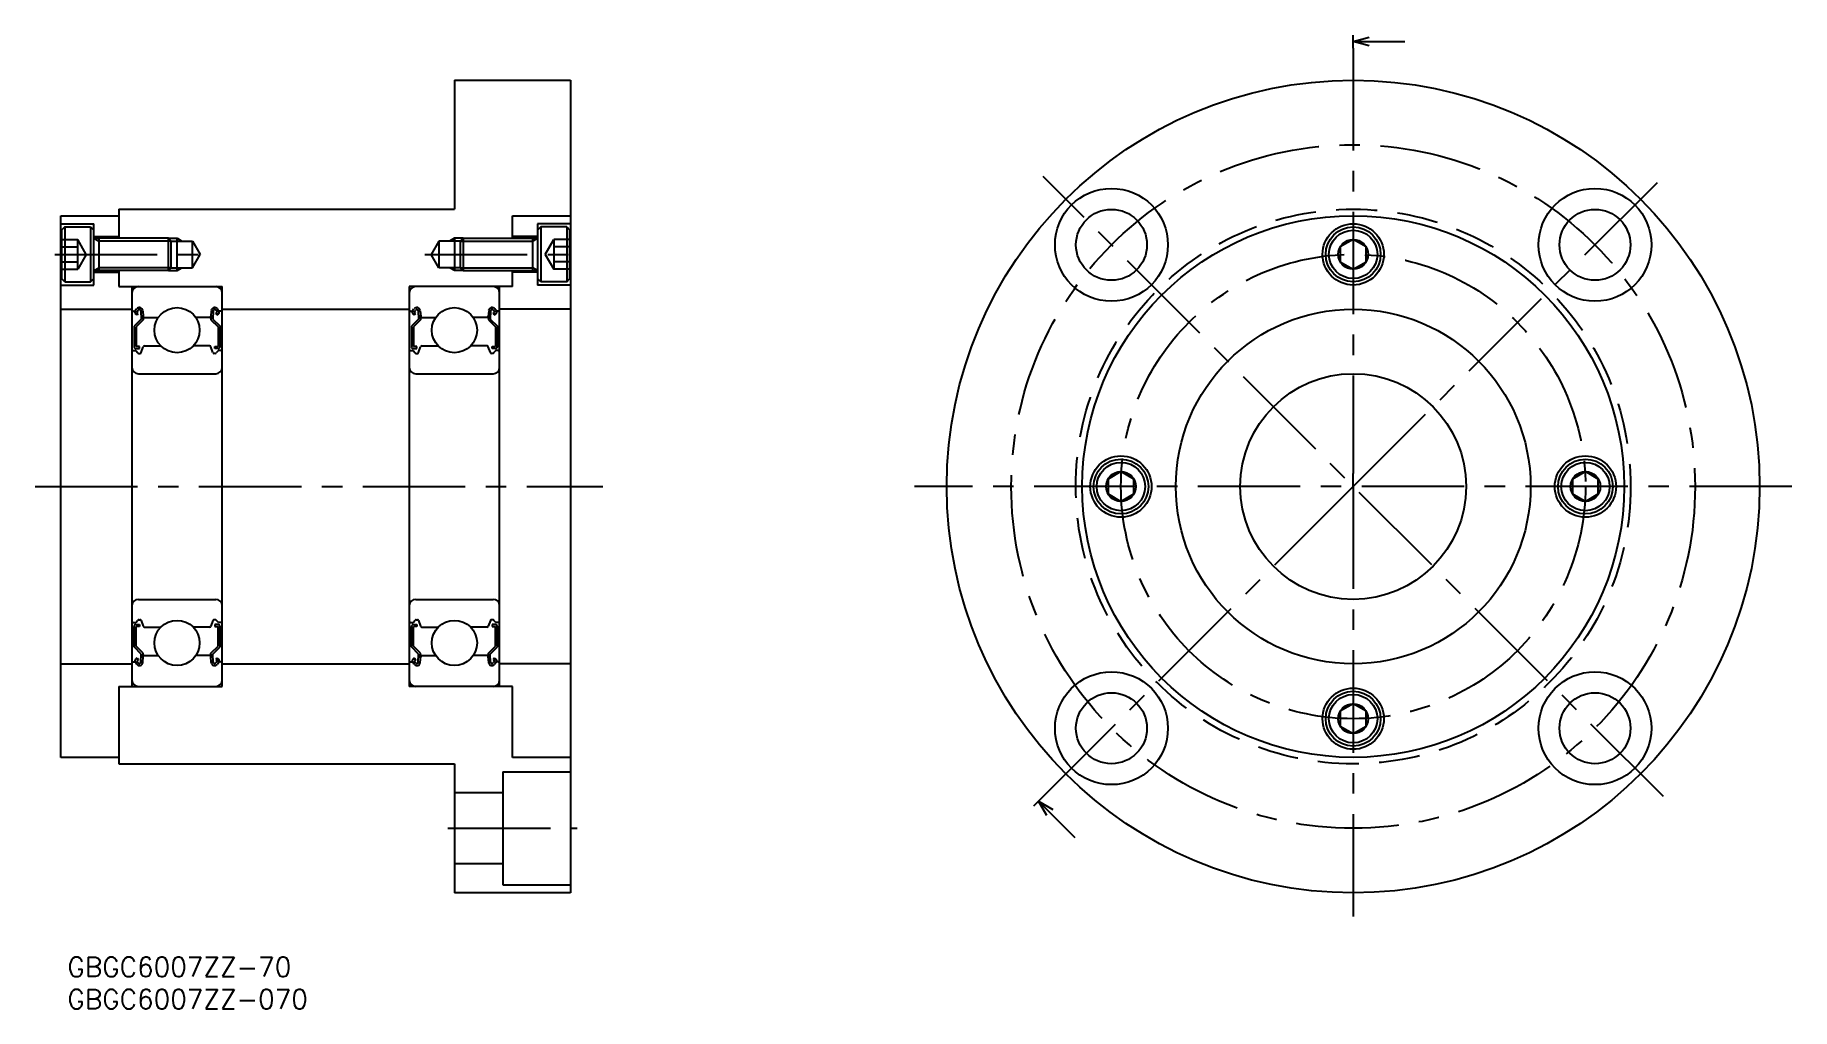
# Model space of a CAD drawing. Extents: x -4 to 268, y -8 to 143.
import ezdxf

# ---------------------------------------------------------------- set-up
doc = ezdxf.new("R2010")
doc.units = 0
doc.header["$LTSCALE"] = 0.5
doc.linetypes.add('CENTER', pattern=[50.8, 31.75, -6.35, 6.35, -6.35])
doc.linetypes.add('DASHED', pattern=[19.05, 12.7, -6.35])
doc.layers.get('0').update_dxf_attribs({"linetype": 'CONTINUOUS'})
for name, color, linetype in [('MSM_CENTER', 1, 'CENTER'), ('MSM_CONTINUOUS', 7, 'CONTINUOUS'), ('MSM_DASHED', 4, 'DASHED'), ('MSM_NARROW', 5, 'CONTINUOUS'), ('MSM_PART_NUMBER', 7, 'CONTINUOUS')]:
    doc.layers.add(name, color=color, linetype=linetype)
doc.styles.get("Standard").update_dxf_attribs({"font": 'txt.shx', "height": 3, "bigfont": 'bigfont.shx'})

# ---------------------------------------------------------------- blocks, each defined once
blk = doc.blocks.new('*U7')
at = {"layer": 'MSM_PART_NUMBER'}
blk.add_text('GBGC6007ZZ-70', height=3, dxfattribs=at).set_placement((1, -3))
blk = doc.blocks.new('*U8')
at = {"layer": 'MSM_PART_NUMBER'}
blk.add_text('GBGC6007ZZ-070', height=3, dxfattribs=at).set_placement((1, -8))
blk = doc.blocks.new('_OPEN30')
at = {"color": 0, "linetype": 'BYBLOCK'}
for p, q in [((-1, 0.27), (0, 0)), ((0, 0), (-1, -0.27)), ((0, 0), (-1, 0))]:
    blk.add_line(p, q, dxfattribs=at)
blk = doc.blocks.new('*U2')
at = {"color": 7, "linetype": 'CONTINUOUS'}
blk.add_lwpolyline([(595.34, 147.9), (600.84, 147.9)], dxfattribs=at)
at = {"color": 7, "linetype": 'CONTINUOUS', "xscale": 2.5, "yscale": 2.5, "zscale": 2.5, "rotation": 180}
blk.add_blockref('_OPEN30', (592.84, 147.9), dxfattribs=at)
blk = doc.blocks.new('*U1')
at = {"color": 7, "linetype": 'CONTINUOUS'}
blk.add_lwpolyline([(595.34, 94.1), (600.84, 94.1)], dxfattribs=at)
at = {"color": 7, "linetype": 'CONTINUOUS', "xscale": 2.5, "yscale": 2.5, "zscale": 2.5, "rotation": 180}
blk.add_blockref('_OPEN30', (592.84, 94.1), dxfattribs=at)

msp = doc.modelspace()

# ---------------------------------------------------------------- linework, layer by layer
at = {"layer": 'MSM_CENTER'}
for p, q in [((200.32, 141), (200.32, 75)), ((248.41, 24.92), (152.24, 121.08)), ((200.32, 73), (248.41, 121.08)), ((-0.96, 109), (23.59, 109)), ((56.41, 109), (80, 109)), ((-4, 73), (84, 73)), ((268.32, 73), (132.32, 73)), ((152.24, 24.92), (198.91, 71.59)), ((200.32, 73), (200.32, 5)), ((60, 20), (80, 20)), ((60, 20), (80, 20))]:
    msp.add_line(p, q, dxfattribs=at)
for radius in [53, 36]:
    msp.add_circle((200.32, 73), radius, dxfattribs=at)
at = {"layer": 'MSM_CONTINUOUS'}
for p, q in [((200.32, 141), (200.32, 143)), ((61, 136), (61, 116)), ((61, 136), (79, 136)), ((79, 136), (79, 10)), ((0, 31), (0, 115)), ((0, 115), (9, 115)), ((9, 116), (61, 116)), ((9, 116), (9, 111.5)), ((70, 115), (79, 115)), ((70, 111.5), (70, 115)), ((0, 113.75), (5.1, 113.75)), ((0.6, 113.25), (0.1, 112.75)), ((0.1, 112.75), (0.1, 105.25)), ((0.6, 113.25), (4.6, 113.25)), ((0.6, 113.25), (0.6, 104.75)), ((4.6, 113.25), (5.1, 112.75)), ((4.6, 113.25), (4.6, 104.75)), ((5.1, 104.25), (5.1, 113.75)), ((5.1, 111.75), (9, 111.75)), ((73.9, 111.75), (70, 111.75)), ((73.9, 113.75), (73.9, 104.25)), ((79, 113.75), (73.9, 113.75)), ((74.4, 113.25), (73.9, 112.75)), ((78.4, 113.25), (74.4, 113.25)), ((74.4, 113.25), (74.4, 104.75)), ((78.4, 113.25), (78.9, 112.75)), ((78.4, 113.25), (78.4, 104.75)), ((78.9, 105.25), (78.9, 112.75)), ((16.67, 111.5), (5.1, 111.5)), ((5.85, 111.5), (5.85, 106.5)), ((16.67, 106.5), (16.67, 111.5)), ((17.1, 111.07), (16.67, 111.5)), ((17.1, 111.07), (20.4, 111.07)), ((17.1, 106.93), (17.1, 111.07)), ((18, 106.5), (18, 111.5)), ((20.4, 106.93), (20.4, 111.07)), ((20.4, 111.07), (21.59, 109)), ((20.4, 106.93), (21.59, 109)), ((58.6, 111.07), (57.41, 109)), ((58.6, 106.93), (57.41, 109)), ((61.9, 111.07), (58.6, 111.07)), ((58.6, 111.07), (58.6, 106.93)), ((61, 111.5), (61, 106.5)), ((62.33, 111.5), (61.9, 111.07)), ((61.9, 111.07), (61.9, 106.93)), ((62.33, 111.5), (62.33, 106.5)), ((62.33, 111.5), (73.9, 111.5)), ((73.15, 106.5), (73.15, 111.5)), ((200.32, 111.31), (198.32, 110.15)), ((198.32, 110.15), (198.32, 107.85)), ((202.32, 110.15), (200.32, 111.31)), ((202.32, 107.85), (202.32, 110.15)), ((16.67, 106.5), (5.1, 106.5)), ((5.1, 106.25), (9, 106.25)), ((9, 106.5), (9, 104)), ((16.67, 106.5), (17.1, 106.93)), ((17.1, 106.93), (20.4, 106.93)), ((61.9, 106.93), (58.6, 106.93)), ((61.9, 106.93), (62.33, 106.5)), ((62.33, 106.5), (73.9, 106.5)), ((70, 104), (70, 106.5)), ((73.9, 106.25), (70, 106.25)), ((198.32, 107.85), (200.32, 106.69)), ((200.32, 106.69), (202.32, 107.85)), ((0, 104.25), (5.1, 104.25)), ((0.6, 104.75), (0.1, 105.25)), ((0.6, 104.75), (4.6, 104.75)), ((4.6, 104.75), (5.1, 105.25)), ((9, 104), (25, 104)), ((11, 104), (11, 42)), ((25, 42), (25, 104)), ((54, 104), (54, 42)), ((70, 104), (54, 104)), ((68, 42), (68, 104)), ((74.4, 104.75), (73.9, 105.25)), ((79, 104.25), (73.9, 104.25)), ((78.4, 104.75), (74.4, 104.75)), ((78.4, 104.75), (78.9, 105.25)), ((0, 100.5), (11, 100.5)), ((11.2, 100.2), (11.5, 100.2)), ((12.44, 98.97), (11.34, 97.87)), ((11.5, 100.2), (11.73, 100.53)), ((11.82, 99.61), (11.57, 99.78)), ((12.74, 98.85), (11.64, 97.75)), ((11.75, 100.03), (11.98, 100.36)), ((11.99, 99.85), (11.75, 100.03)), ((11.82, 99.61), (11.99, 99.85)), ((12.4, 100.23), (12.44, 98.97)), ((12.69, 100.27), (12.77, 99.38)), ((12.74, 99.72), (12.74, 98.85)), ((12.97, 99.2), (15.09, 99.2)), ((23.03, 99.2), (20.91, 99.2)), ((23.31, 100.27), (23.23, 99.38)), ((23.26, 99.72), (23.26, 98.85)), ((23.26, 98.85), (24.36, 97.75)), ((23.6, 100.23), (23.56, 98.97)), ((23.56, 98.97), (24.66, 97.87)), ((24.01, 99.85), (24.25, 100.03)), ((24.18, 99.61), (24.01, 99.85)), ((24.25, 100.03), (24.02, 100.36)), ((24.18, 99.61), (24.43, 99.78)), ((24.5, 100.2), (24.27, 100.53)), ((24.8, 100.2), (24.5, 100.2)), ((25, 100.5), (54, 100.5)), ((54.2, 100.2), (54.5, 100.2)), ((55.44, 98.97), (54.34, 97.87)), ((54.5, 100.2), (54.73, 100.53)), ((54.82, 99.61), (54.57, 99.78)), ((55.74, 98.85), (54.64, 97.75)), ((54.75, 100.03), (54.98, 100.36)), ((54.99, 99.85), (54.75, 100.03)), ((54.82, 99.61), (54.99, 99.85)), ((55.4, 100.23), (55.44, 98.97)), ((55.69, 100.27), (55.77, 99.38)), ((55.74, 99.72), (55.74, 98.85)), ((55.97, 99.2), (58.09, 99.2)), ((66.03, 99.2), (63.91, 99.2)), ((66.31, 100.27), (66.23, 99.38)), ((66.26, 99.72), (66.26, 98.85)), ((66.26, 98.85), (67.36, 97.75)), ((66.6, 100.23), (66.56, 98.97)), ((66.56, 98.97), (67.66, 97.87)), ((67.01, 99.85), (67.25, 100.03)), ((67.18, 99.61), (67.01, 99.85)), ((67.25, 100.03), (67.02, 100.36)), ((67.18, 99.61), (67.43, 99.78)), ((67.5, 100.2), (67.27, 100.53)), ((67.8, 100.2), (67.5, 100.2)), ((79, 100.5), (68, 100.5)), ((11.34, 97.87), (11.34, 94.7)), ((11.64, 97.75), (11.64, 94.7)), ((24.36, 97.75), (24.36, 94.7)), ((24.66, 97.87), (24.66, 94.7)), ((54.34, 97.87), (54.34, 94.7)), ((54.64, 97.75), (54.64, 94.7)), ((67.36, 97.75), (67.36, 94.7)), ((67.66, 97.87), (67.66, 94.7)), ((11.2, 94.1), (11.6, 94.1)), ((11.6, 94.1), (11.92, 93.72)), ((12.16, 94.7), (11.64, 94.7)), ((11.64, 94.4), (12.16, 94.4)), ((12.07, 93.65), (12.25, 93.65)), ((12.16, 94.4), (12.16, 94.7)), ((12.43, 93.78), (12.76, 94.67)), ((12.95, 94.8), (15.5, 94.8)), ((23.05, 94.8), (20.5, 94.8)), ((23.57, 93.78), (23.24, 94.67)), ((23.93, 93.65), (23.75, 93.65)), ((23.84, 94.7), (24.36, 94.7)), ((23.84, 94.4), (23.84, 94.7)), ((24.36, 94.4), (23.84, 94.4)), ((24.4, 94.1), (24.08, 93.72)), ((24.8, 94.1), (24.4, 94.1)), ((54.2, 94.1), (54.6, 94.1)), ((54.6, 94.1), (54.92, 93.72)), ((55.16, 94.7), (54.64, 94.7)), ((54.64, 94.4), (55.16, 94.4)), ((55.07, 93.65), (55.25, 93.65)), ((55.16, 94.4), (55.16, 94.7)), ((55.43, 93.78), (55.76, 94.67)), ((55.95, 94.8), (58.5, 94.8)), ((66.05, 94.8), (63.5, 94.8)), ((66.57, 93.78), (66.24, 94.67)), ((66.93, 93.65), (66.75, 93.65)), ((66.84, 94.7), (67.36, 94.7)), ((66.84, 94.4), (66.84, 94.7)), ((67.36, 94.4), (66.84, 94.4)), ((67.4, 94.1), (67.08, 93.72)), ((67.8, 94.1), (67.4, 94.1)), ((12, 90.5), (24, 90.5)), ((55, 90.5), (67, 90.5)), ((164.32, 75.31), (162.32, 74.15)), ((162.32, 74.15), (162.32, 71.85)), ((166.32, 74.15), (164.32, 75.31)), ((166.32, 71.85), (166.32, 74.15)), ((200.32, 73), (200.32, 75)), ((236.32, 75.31), (234.32, 74.15)), ((234.32, 74.15), (234.32, 71.85)), ((238.32, 74.15), (236.32, 75.31)), ((238.32, 71.85), (238.32, 74.15)), ((162.32, 71.85), (164.32, 70.69)), ((164.32, 70.69), (166.32, 71.85)), ((198.91, 71.59), (200.32, 73)), ((234.32, 71.85), (236.32, 70.69)), ((236.32, 70.69), (238.32, 71.85)), ((12, 55.5), (24, 55.5)), ((55, 55.5), (67, 55.5)), ((11.2, 51.9), (11.6, 51.9)), ((11.6, 51.9), (11.92, 52.28)), ((12.07, 52.35), (12.25, 52.35)), ((12.43, 52.22), (12.76, 51.33)), ((23.57, 52.22), (23.24, 51.33)), ((23.93, 52.35), (23.75, 52.35)), ((24.4, 51.9), (24.08, 52.28)), ((24.8, 51.9), (24.4, 51.9)), ((54.2, 51.9), (54.6, 51.9)), ((54.6, 51.9), (54.92, 52.28)), ((55.07, 52.35), (55.25, 52.35)), ((55.43, 52.22), (55.76, 51.33)), ((66.57, 52.22), (66.24, 51.33)), ((66.93, 52.35), (66.75, 52.35)), ((67.4, 51.9), (67.08, 52.28)), ((67.8, 51.9), (67.4, 51.9)), ((11.34, 48.13), (11.34, 51.3)), ((11.64, 51.6), (12.16, 51.6)), ((11.64, 48.25), (11.64, 51.3)), ((12.16, 51.3), (11.64, 51.3)), ((12.16, 51.6), (12.16, 51.3)), ((12.95, 51.2), (15.5, 51.2)), ((23.05, 51.2), (20.5, 51.2)), ((24.36, 51.6), (23.84, 51.6)), ((23.84, 51.6), (23.84, 51.3)), ((23.84, 51.3), (24.36, 51.3)), ((24.36, 48.25), (24.36, 51.3)), ((24.66, 48.13), (24.66, 51.3)), ((54.34, 48.13), (54.34, 51.3)), ((54.64, 51.6), (55.16, 51.6)), ((54.64, 48.25), (54.64, 51.3)), ((55.16, 51.3), (54.64, 51.3)), ((55.16, 51.6), (55.16, 51.3)), ((55.95, 51.2), (58.5, 51.2)), ((66.05, 51.2), (63.5, 51.2)), ((67.36, 51.6), (66.84, 51.6)), ((66.84, 51.6), (66.84, 51.3)), ((66.84, 51.3), (67.36, 51.3)), ((67.36, 48.25), (67.36, 51.3)), ((67.66, 48.13), (67.66, 51.3)), ((12.44, 47.03), (11.34, 48.13)), ((11.82, 46.39), (11.57, 46.22)), ((12.74, 47.15), (11.64, 48.25)), ((11.82, 46.39), (11.99, 46.15)), ((12.4, 45.77), (12.44, 47.03)), ((12.69, 45.73), (12.77, 46.62)), ((12.74, 46.28), (12.74, 47.15)), ((12.97, 46.8), (15.09, 46.8)), ((23.03, 46.8), (20.91, 46.8)), ((23.31, 45.73), (23.23, 46.62)), ((23.26, 47.15), (24.36, 48.25)), ((23.26, 46.28), (23.26, 47.15)), ((23.56, 47.03), (24.66, 48.13)), ((23.6, 45.77), (23.56, 47.03)), ((24.18, 46.39), (24.01, 46.15)), ((24.18, 46.39), (24.43, 46.22)), ((55.44, 47.03), (54.34, 48.13)), ((54.82, 46.39), (54.57, 46.22)), ((55.74, 47.15), (54.64, 48.25)), ((54.82, 46.39), (54.99, 46.15)), ((55.4, 45.77), (55.44, 47.03)), ((55.69, 45.73), (55.77, 46.62)), ((55.74, 46.28), (55.74, 47.15)), ((55.97, 46.8), (58.09, 46.8)), ((66.03, 46.8), (63.91, 46.8)), ((66.31, 45.73), (66.23, 46.62)), ((66.26, 47.15), (67.36, 48.25)), ((66.26, 46.28), (66.26, 47.15)), ((66.56, 47.03), (67.66, 48.13)), ((66.6, 45.77), (66.56, 47.03)), ((67.18, 46.39), (67.01, 46.15)), ((67.18, 46.39), (67.43, 46.22)), ((0, 45.5), (11, 45.5)), ((11.2, 45.8), (11.5, 45.8)), ((11.5, 45.8), (11.73, 45.47)), ((11.99, 46.15), (11.75, 45.97)), ((11.75, 45.97), (11.98, 45.64)), ((24.01, 46.15), (24.25, 45.97)), ((24.25, 45.97), (24.02, 45.64)), ((24.5, 45.8), (24.27, 45.47)), ((24.8, 45.8), (24.5, 45.8)), ((25, 45.5), (54, 45.5)), ((54.2, 45.8), (54.5, 45.8)), ((54.5, 45.8), (54.73, 45.47)), ((54.99, 46.15), (54.75, 45.97)), ((54.75, 45.97), (54.98, 45.64)), ((67.01, 46.15), (67.25, 45.97)), ((67.25, 45.97), (67.02, 45.64)), ((67.5, 45.8), (67.27, 45.47)), ((67.8, 45.8), (67.5, 45.8)), ((79, 45.5), (68, 45.5)), ((9, 42), (25, 42)), ((9, 42), (9, 30)), ((70, 42), (54, 42)), ((70, 31), (70, 42)), ((200.32, 39.31), (198.32, 38.15)), ((198.32, 38.15), (198.32, 35.85)), ((202.32, 38.15), (200.32, 39.31)), ((202.32, 35.85), (202.32, 38.15)), ((198.32, 35.85), (200.32, 34.69)), ((200.32, 34.69), (202.32, 35.85)), ((9, 31), (0, 31)), ((9, 30), (61, 30)), ((61, 30), (61, 10)), ((79, 31), (70, 31)), ((68.5, 28.75), (68.5, 11.25)), ((68.5, 28.75), (79, 28.75)), ((68.5, 25.5), (61, 25.5)), ((150.82, 23.5), (152.24, 24.92)), ((68.5, 14.5), (61, 14.5)), ((68.5, 11.25), (79, 11.25)), ((79, 10), (61, 10))]:
    msp.add_line(p, q, dxfattribs=at)
for centre, radius in [((200.32, 73), 63), ((162.85, 110.48), 8.75), ((237.8, 110.48), 8.75), ((162.85, 110.48), 5.5), ((200.32, 73), 42), ((237.8, 110.48), 5.5), ((200.32, 109), 4.75), ((200.32, 109), 4.25), ((200.32, 109), 3.75), ((200.32, 109), 2.31), ((18, 97.25), 3.5), ((61, 97.25), 3.5), ((200.32, 73), 27.5), ((200.32, 73), 17.5), ((164.32, 73), 4.75), ((164.32, 73), 4.25), ((164.32, 73), 3.75), ((236.32, 73), 4.75), ((236.32, 73), 4.25), ((236.32, 73), 3.75), ((164.32, 73), 2.31), ((236.32, 73), 2.31), ((18, 48.75), 3.5), ((61, 48.75), 3.5), ((162.85, 35.52), 8.75), ((237.8, 35.52), 8.75), ((162.85, 35.52), 5.5), ((200.32, 37), 4.75), ((200.32, 37), 4.25), ((237.8, 35.52), 5.5), ((200.32, 37), 3.75), ((200.32, 37), 2.31)]:
    msp.add_circle(centre, radius, dxfattribs=at)
for centre, radius, start, end in [((12, 103), 1, 90, 180), ((24, 103), 1, 0, 90), ((55, 103), 1, 90, 180), ((67, 103), 1, 0, 90), ((11.2, 100.4), 0.2, 180, 270), ((11.75, 100.03), 0.3, 144.9356, 235.0377), ((12.17, 100.23), 0.53, 5.0651, 144.9356), ((12.17, 100.22), 0.23, 2.1311, 144.9356), ((12.97, 99.4), 0.2, 185.0651, 270), ((23.03, 99.4), 0.2, 270, 354.9349), ((23.83, 100.23), 0.53, 35.0644, 174.9349), ((23.83, 100.22), 0.23, 35.0644, 177.8689), ((24.25, 100.03), 0.3, 304.9623, 35.0644), ((24.8, 100.4), 0.2, 270, 0), ((54.2, 100.4), 0.2, 180, 270), ((54.75, 100.03), 0.3, 144.9356, 235.0377), ((55.17, 100.23), 0.53, 5.0651, 144.9356), ((55.17, 100.22), 0.23, 2.1311, 144.9356), ((55.97, 99.4), 0.2, 185.0651, 270), ((66.03, 99.4), 0.2, 270, 354.9349), ((66.83, 100.23), 0.53, 35.0644, 174.9349), ((66.83, 100.22), 0.23, 35.0644, 177.8689), ((67.25, 100.03), 0.3, 304.9623, 35.0644), ((67.8, 100.4), 0.2, 270, 0), ((11.2, 93.9), 0.2, 90, 180), ((11.64, 94.7), 0.3, 180, 270), ((12.07, 93.85), 0.2, 219.9991, 270), ((12.25, 93.85), 0.2, 270, 339.9703), ((12.95, 94.6), 0.2, 90, 159.9703), ((23.05, 94.6), 0.2, 20.0297, 90), ((23.75, 93.85), 0.2, 200.0297, 270), ((23.93, 93.85), 0.2, 270, 320.0009), ((24.36, 94.7), 0.3, 270, 0), ((24.8, 93.9), 0.2, 0, 90), ((54.2, 93.9), 0.2, 90, 180), ((54.64, 94.7), 0.3, 180, 270), ((55.07, 93.85), 0.2, 219.9991, 270), ((55.25, 93.85), 0.2, 270, 339.9703), ((55.95, 94.6), 0.2, 90, 159.9703), ((66.05, 94.6), 0.2, 20.0297, 90), ((66.75, 93.85), 0.2, 200.0297, 270), ((66.93, 93.85), 0.2, 270, 320.0009), ((67.36, 94.7), 0.3, 270, 0), ((67.8, 93.9), 0.2, 0, 90), ((12, 91.5), 1, 180, 270), ((24, 91.5), 1, 270, 0), ((55, 91.5), 1, 180, 270), ((67, 91.5), 1, 270, 0), ((12, 54.5), 1, 90, 180), ((24, 54.5), 1, 0, 90), ((55, 54.5), 1, 90, 180), ((67, 54.5), 1, 0, 90), ((11.2, 52.1), 0.2, 180, 270), ((12.07, 52.15), 0.2, 90, 140.0009), ((12.25, 52.15), 0.2, 20.0297, 90), ((23.75, 52.15), 0.2, 90, 159.9703), ((23.93, 52.15), 0.2, 39.9991, 90), ((24.8, 52.1), 0.2, 270, 0), ((54.2, 52.1), 0.2, 180, 270), ((55.07, 52.15), 0.2, 90, 140.0009), ((55.25, 52.15), 0.2, 20.0297, 90), ((66.75, 52.15), 0.2, 90, 159.9703), ((66.93, 52.15), 0.2, 39.9991, 90), ((67.8, 52.1), 0.2, 270, 0), ((11.64, 51.3), 0.3, 90, 180), ((12.95, 51.4), 0.2, 200.0297, 270), ((23.05, 51.4), 0.2, 270, 339.9703), ((24.36, 51.3), 0.3, 0, 90), ((54.64, 51.3), 0.3, 90, 180), ((55.95, 51.4), 0.2, 200.0297, 270), ((66.05, 51.4), 0.2, 270, 339.9703), ((67.36, 51.3), 0.3, 0, 90), ((12.97, 46.6), 0.2, 90, 174.9349), ((23.03, 46.6), 0.2, 5.0651, 90), ((55.97, 46.6), 0.2, 90, 174.9349), ((66.03, 46.6), 0.2, 5.0651, 90), ((11.2, 45.6), 0.2, 90, 180), ((11.75, 45.97), 0.3, 124.9623, 215.0644), ((12.17, 45.77), 0.53, 215.0644, 354.9349), ((12.17, 45.78), 0.23, 215.0644, 357.8689), ((23.83, 45.77), 0.53, 185.0651, 324.9356), ((23.83, 45.78), 0.23, 182.1311, 324.9356), ((24.25, 45.97), 0.3, 324.9356, 55.0377), ((24.8, 45.6), 0.2, 0, 90), ((54.2, 45.6), 0.2, 90, 180), ((54.75, 45.97), 0.3, 124.9623, 215.0644), ((55.17, 45.77), 0.53, 215.0644, 354.9349), ((55.17, 45.78), 0.23, 215.0644, 357.8689), ((66.83, 45.77), 0.53, 185.0651, 324.9356), ((66.83, 45.78), 0.23, 182.1311, 324.9356), ((67.25, 45.97), 0.3, 324.9356, 55.0377), ((67.8, 45.6), 0.2, 0, 90), ((12, 43), 1, 180, 270), ((24, 43), 1, 270, 0), ((55, 43), 1, 180, 270), ((67, 43), 1, 270, 0)]:
    msp.add_arc(centre, radius, start, end, dxfattribs=at)
at = {"layer": 'MSM_DASHED'}
for p, q in [((0.1, 111.31), (2.6, 111.31)), ((0.1, 110.15), (2.6, 110.15)), ((3.93, 109), (2.6, 111.31)), ((2.6, 106.69), (2.6, 111.31)), ((3.93, 109), (2.6, 106.69)), ((75.07, 109), (76.4, 111.31)), ((75.07, 109), (76.4, 106.69)), ((78.9, 111.31), (76.4, 111.31)), ((76.4, 111.31), (76.4, 106.69)), ((78.9, 110.15), (76.4, 110.15)), ((0.1, 107.85), (2.6, 107.85)), ((0.1, 106.69), (2.6, 106.69)), ((78.9, 107.85), (76.4, 107.85)), ((78.9, 106.69), (76.4, 106.69))]:
    msp.add_line(p, q, dxfattribs=at)
msp.add_circle((200.32, 73), 43, dxfattribs=at)
at = {"layer": 'MSM_NARROW'}
for p, q in [((5.1, 111.5), (5.85, 111.07)), ((17.1, 111.07), (5.85, 111.07)), ((16.67, 111.5), (18, 111.5)), ((18, 111.5), (18.75, 111.07)), ((61, 111.5), (60.25, 111.07)), ((62.33, 111.5), (61, 111.5)), ((61.9, 111.07), (73.15, 111.07)), ((73.9, 111.5), (73.15, 111.07)), ((5.1, 106.5), (5.85, 106.93)), ((17.1, 106.93), (5.85, 106.93)), ((16.67, 106.5), (18, 106.5)), ((18, 106.5), (18.75, 106.93)), ((61, 106.5), (60.25, 106.93)), ((62.33, 106.5), (61, 106.5)), ((61.9, 106.93), (73.15, 106.93)), ((73.9, 106.5), (73.15, 106.93))]:
    msp.add_line(p, q, dxfattribs=at)

# ---------------------------------------------------------------- block references
at = {"layer": 'MSM_CONTINUOUS'}
for name, p in [('*U2', (-392.52, -5.9)), ('*U7', (0, 0)), ('*U8', (0, 0))]:
    msp.add_blockref(name, p, dxfattribs=at)
at = {"layer": 'MSM_CONTINUOUS', "rotation": 315}
msp.add_blockref('*U1', (-334.21, 376.88), dxfattribs=at)

doc.saveas('drawing.dxf')
